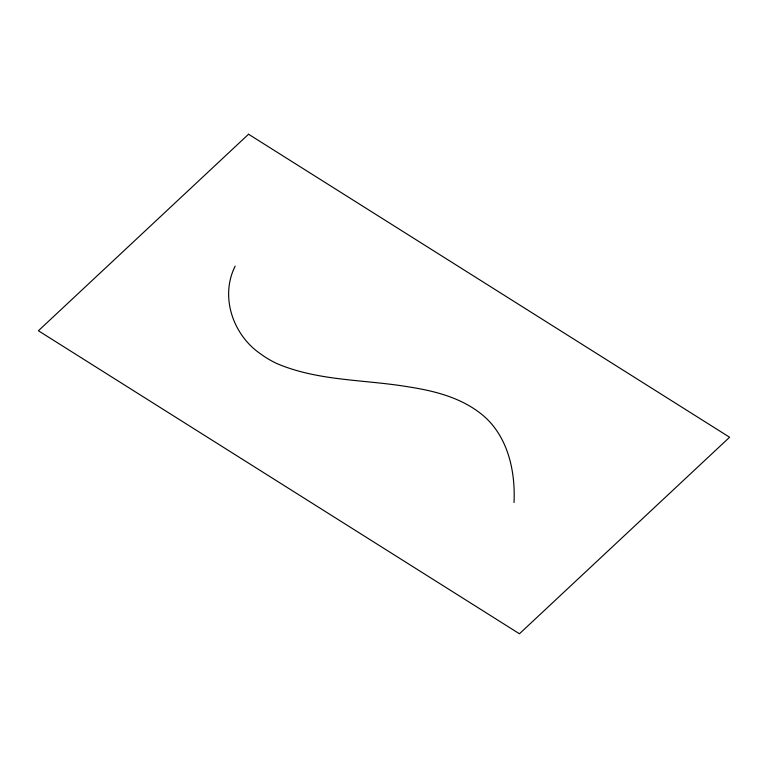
<?xml version="1.0" encoding="UTF-8"?>
<svg xmlns="http://www.w3.org/2000/svg" width="768" height="768" viewBox="0 0 768 768"><rect width="100%" height="100%" fill="white"/><g stroke="black" fill="none" stroke-linecap="round" stroke-linejoin="round"><path stroke-width="1.15" d="M235.171 266.122C219.715 296.774 233.03 335.117 260.592 353.894A49.075 24.614 27 0 0 276.854 363.552C318.422 381.274 364.819 379.43 408.682 386.899C434.611 390.893 461.29 397.68 482.026 414.595C507.763 435.629 515.53 470.707 514.022 502.522M248.554 134.227L38.4 330.758L519.446 633.773L729.6 437.242L248.554 134.227"/></g></svg>
